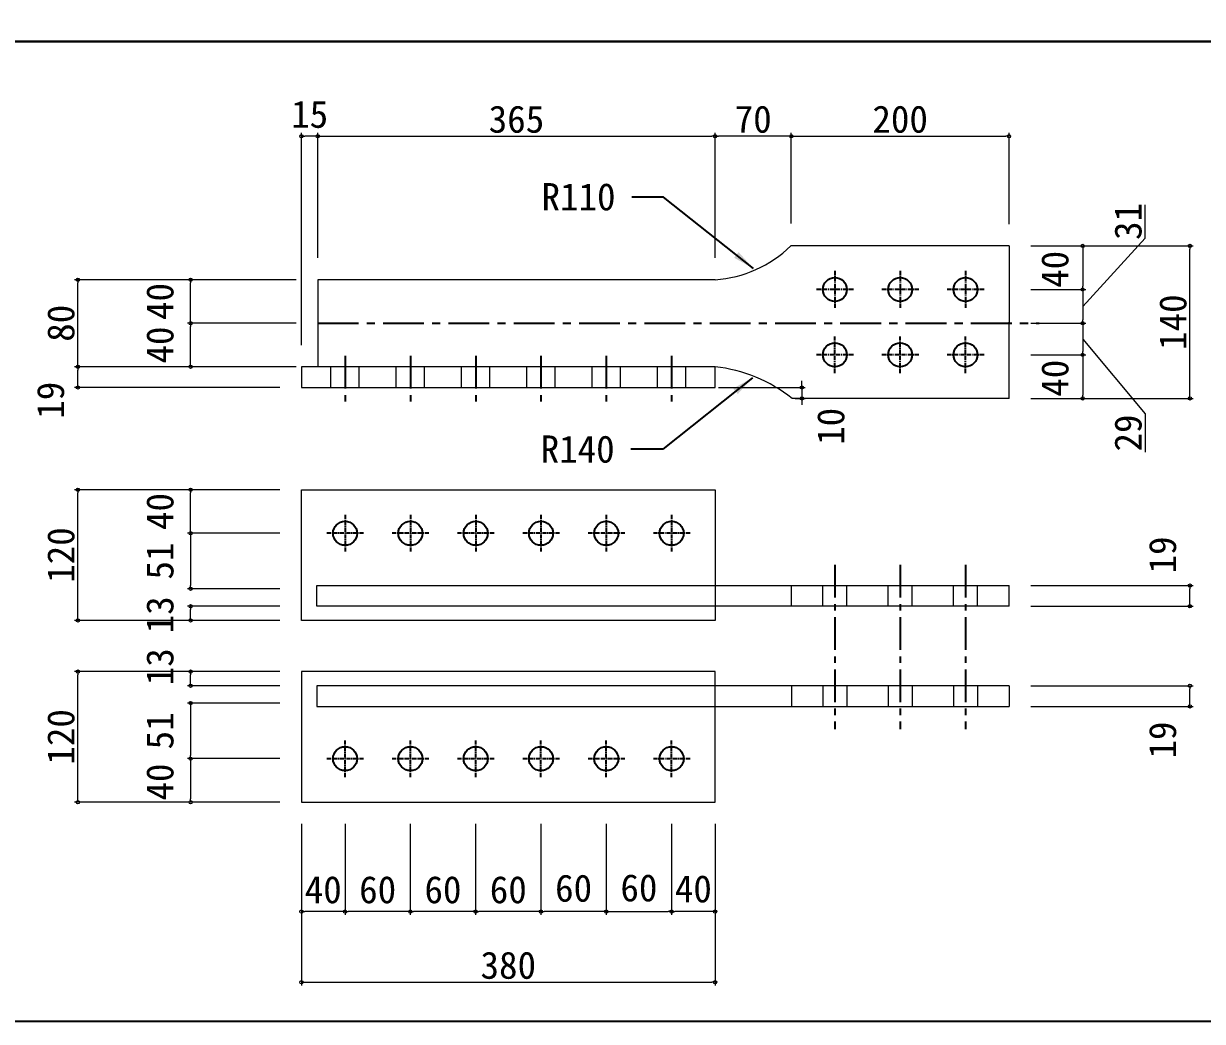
# Model space of a CAD drawing. Header units: millimetres. Extents: x 1734744 to 1747403, y -162396 to -155330.
# Drawn here: x 1743493 to 1744576, y -157691 to -156774 of the extents above; entities that cross this region are included whole.
import ezdxf

# ---------------------------------------------------------------- set-up
doc = ezdxf.new("R2010")
doc.units = ezdxf.units.MM
doc.header["$LTSCALE"] = 3
doc.linetypes.add('CENTER', pattern=[2, 1.25, -0.25, 0.25, -0.25])
doc.layers.get('DEFPOINTS').update_dxf_attribs({"color": 250})
doc.layers.add('01', color=7, linetype='Continuous')
doc.styles.get("Standard").update_dxf_attribs({"font": ''})
doc.styles.get('Standard').set_extended_font_data('MS Gothic')
doc.dimstyles.new('コピー ～ 一般寸法-小さめ', dxfattribs={"dimtxt": 25, "dimasz": 3, "dimexe": 3, "dimexo": 3, "dimgap": 3, "dimtad": 1, "dimtxsty": 'Standard', "dimblk": 'ORIGIN', "dimcen": 0, "dimclrd": 256, "dimclre": 256, "dimclrt": 256, "dimadec": 0, "dimazin": 0, "dimtfac": 1, "dimtmove": 1, "dimatfit": 2, "dimfxl": 0, "dimtolj": 2, "dimlwd": 5, "dimlwe": 5, "dimarcsym": 0})
doc.dimstyles.new('コピー(2) - Standard', dxfattribs={"dimtxt": 25, "dimasz": 20, "dimexe": 0.18, "dimexo": 0.0625, "dimgap": 15, "dimtad": 1, "dimdec": 0, "dimzin": 0, "dimdsep": 46, "dimtxsty": 'Standard', "dimblk": 'DOTSMALL', "dimcen": 0.09, "dimadec": 0, "dimazin": 0, "dimtfac": 1, "dimtdec": 0, "dimtofl": 0, "dimtmove": 0, "dimatfit": 3, "dimfxl": 0, "dimtolj": 1, "dimtzin": 0, "dimarcsym": 0})
doc.dimstyles.new('一般寸法-小さめ', dxfattribs={"dimtxt": 25, "dimasz": 3, "dimexe": 3, "dimexo": 3, "dimgap": 3, "dimtad": 1, "dimtxsty": 'Standard', "dimblk": 'ORIGIN', "dimcen": 0, "dimclrd": 256, "dimclre": 256, "dimclrt": 256, "dimadec": 0, "dimazin": 0, "dimtfac": 1, "dimtmove": 2, "dimatfit": 2, "dimfxl": 0, "dimtolj": 2, "dimlwd": 5, "dimlwe": 5, "dimarcsym": 0})

# ---------------------------------------------------------------- blocks, each defined once
blk = doc.blocks.new('_Origin')
at = {"color": 0, "linetype": 'ByBlock', "lineweight": -2}
blk.add_line((0, 0), (-1, 0), dxfattribs=at)
blk.add_circle((0, 0), 0.5, dxfattribs=at)
blk = doc.blocks.new('*D7981')
at = {"layer": '01', "lineweight": 5}
for p, q in [((1743728, -157202.5), (1743539.6, -157202.5)), ((1743542.6, -157319.5), (1743542.6, -157205.5)), ((1743728, -157322.5), (1743539.6, -157322.5))]:
    blk.add_line(p, q, dxfattribs=at)
at = {"layer": 'DEFPOINTS', "color": 0}
for p in [(1743542.6, -157202.5), (1743748, -157202.5), (1743748, -157322.5)]:
    blk.add_point(p, dxfattribs=at)
at = {"layer": '01', "lineweight": 5, "xscale": 3, "yscale": 3, "zscale": 3}
for p, rotation in [((1743542.6, -157202.5), 90), ((1743542.6, -157322.5), 270)]:
    blk.add_blockref('_Origin', p, dxfattribs=dict(at, rotation=rotation))
at = {"layer": '01', "insert": (1743527.1, -157262.5), "char_height": 25, "attachment_point": 5, "rotation": 90}
blk.add_mtext('\\A2;120', dxfattribs=at)
blk = doc.blocks.new('*D7798')
at = {"layer": '01', "lineweight": 5}
for p, q in [((1744418, -157382.5), (1744567.2, -157382.5)), ((1744564.2, -157398.5), (1744564.2, -157385.5)), ((1744418, -157401.5), (1744567.2, -157401.5))]:
    blk.add_line(p, q, dxfattribs=at)
at = {"layer": 'DEFPOINTS', "color": 0}
for p in [(1744398, -157382.5), (1744564.2, -157382.5), (1744398, -157401.5)]:
    blk.add_point(p, dxfattribs=at)
at = {"layer": '01', "lineweight": 5, "xscale": 3, "yscale": 3, "zscale": 3}
for p, rotation in [((1744564.2, -157382.5), 90), ((1744564.2, -157401.5), 270)]:
    blk.add_blockref('_Origin', p, dxfattribs=dict(at, rotation=rotation))
at = {"layer": '01', "insert": (1744539.2, -157432.4), "char_height": 25, "attachment_point": 5, "rotation": 90}
blk.add_mtext('\\A2;19', dxfattribs=at)
blk = doc.blocks.new('*D7982')
at = {"layer": '01', "lineweight": 5}
for p, q in [((1744418, -157290.5), (1744567.2, -157290.5)), ((1744564.2, -157306.5), (1744564.2, -157293.5)), ((1744418, -157309.5), (1744567.2, -157309.5))]:
    blk.add_line(p, q, dxfattribs=at)
at = {"layer": 'DEFPOINTS', "color": 0}
for p in [(1744398, -157290.5), (1744564.2, -157290.5), (1744398, -157309.5)]:
    blk.add_point(p, dxfattribs=at)
at = {"layer": '01', "lineweight": 5, "xscale": 3, "yscale": 3, "zscale": 3}
for p, rotation in [((1744564.2, -157290.5), 90), ((1744564.2, -157309.5), 270)]:
    blk.add_blockref('_Origin', p, dxfattribs=dict(at, rotation=rotation))
at = {"layer": '01', "insert": (1744539.2, -157262.4), "char_height": 25, "attachment_point": 5, "rotation": 90}
blk.add_mtext('\\A2;19', dxfattribs=at)
blk = doc.blocks.new('*D7799')
at = {"layer": '01', "lineweight": 5}
for p, q in [((1744418, -156978.6), (1744567.2, -156978.6)), ((1744564.2, -157115.6), (1744564.2, -156981.6)), ((1744418, -157118.6), (1744567.2, -157118.6))]:
    blk.add_line(p, q, dxfattribs=at)
at = {"layer": 'DEFPOINTS', "color": 0}
for p in [(1744398, -156978.6), (1744564.2, -156978.6), (1744398, -157118.6)]:
    blk.add_point(p, dxfattribs=at)
at = {"layer": '01', "lineweight": 5, "xscale": 3, "yscale": 3, "zscale": 3}
for p, rotation in [((1744564.2, -156978.6), 90), ((1744564.2, -157118.6), 270)]:
    blk.add_blockref('_Origin', p, dxfattribs=dict(at, rotation=rotation))
at = {"layer": '01', "insert": (1744548.7, -157048.6), "char_height": 25, "attachment_point": 5, "rotation": 90}
blk.add_mtext('\\A2;140', dxfattribs=at)
blk = doc.blocks.new('*D7800')
at = {"layer": '01', "lineweight": 5}
for p, q in [((1743728, -157202.5), (1743643.2, -157202.5)), ((1743646.2, -157239.5), (1743646.2, -157205.5)), ((1743728, -157242.5), (1743643.2, -157242.5))]:
    blk.add_line(p, q, dxfattribs=at)
at = {"layer": 'DEFPOINTS', "color": 0}
for p in [(1743646.2, -157202.5), (1743748, -157202.5), (1743748, -157242.5)]:
    blk.add_point(p, dxfattribs=at)
at = {"layer": '01', "lineweight": 5, "xscale": 3, "yscale": 3, "zscale": 3}
for p, rotation in [((1743646.2, -157202.5), 90), ((1743646.2, -157242.5), 270)]:
    blk.add_blockref('_Origin', p, dxfattribs=dict(at, rotation=rotation))
at = {"layer": '01', "insert": (1743618.1, -157222.5), "char_height": 25, "attachment_point": 5, "rotation": 90}
blk.add_mtext('\\A2;40', dxfattribs=at)
blk = doc.blocks.new('*D7801')
at = {"layer": '01', "lineweight": 5}
for p, q in [((1743728, -157309.5), (1743643.2, -157309.5)), ((1743646.2, -157319.5), (1743646.2, -157312.5)), ((1743728, -157322.5), (1743643.2, -157322.5))]:
    blk.add_line(p, q, dxfattribs=at)
at = {"layer": 'DEFPOINTS', "color": 0}
for p in [(1743646.2, -157309.5), (1743748, -157309.5), (1743748, -157322.5)]:
    blk.add_point(p, dxfattribs=at)
at = {"layer": '01', "lineweight": 5, "xscale": 3, "yscale": 3, "zscale": 3}
for p, rotation in [((1743646.2, -157309.5), 90), ((1743646.2, -157322.5), 270)]:
    blk.add_blockref('_Origin', p, dxfattribs=dict(at, rotation=rotation))
at = {"layer": '01', "insert": (1743618.1, -157317.4), "char_height": 25, "attachment_point": 5, "rotation": 90}
blk.add_mtext('\\A2;13', dxfattribs=at)
blk = doc.blocks.new('*D7983')
at = {"layer": '01', "lineweight": 5}
for p, q in [((1743748, -157069.6), (1743748, -156874.8)), ((1743760, -156877.8), (1743751, -156877.8)), ((1743763, -156989.6), (1743763, -156874.8))]:
    blk.add_line(p, q, dxfattribs=at)
at = {"layer": 'DEFPOINTS', "color": 0}
for p in [(1743748, -156877.8), (1743763, -157009.6), (1743748, -157089.6)]:
    blk.add_point(p, dxfattribs=at)
at = {"layer": '01', "lineweight": 5, "xscale": 3, "yscale": 3, "zscale": 3, "rotation": 180}
blk.add_blockref('_Origin', (1743748, -156877.8), dxfattribs=at)
at = {"layer": '01', "lineweight": 5, "xscale": 3, "yscale": 3, "zscale": 3}
blk.add_blockref('_Origin', (1743763, -156877.8), dxfattribs=at)
at = {"layer": '01', "insert": (1743755.5, -156857.8), "char_height": 25, "attachment_point": 5}
blk.add_mtext('\\A2;15', dxfattribs=at)
blk = doc.blocks.new('*D7984')
at = {"layer": '01', "lineweight": 5}
for p, q in [((1743743, -157009.6), (1743539.6, -157009.6)), ((1743542.6, -157086.6), (1743542.6, -157012.6)), ((1743743, -157089.6), (1743539.6, -157089.6))]:
    blk.add_line(p, q, dxfattribs=at)
at = {"layer": 'DEFPOINTS', "color": 0}
for p in [(1743542.6, -157009.6), (1743763, -157009.6), (1743763, -157089.6)]:
    blk.add_point(p, dxfattribs=at)
at = {"layer": '01', "lineweight": 5, "xscale": 3, "yscale": 3, "zscale": 3}
for p, rotation in [((1743542.6, -157009.6), 90), ((1743542.6, -157089.6), 270)]:
    blk.add_blockref('_Origin', p, dxfattribs=dict(at, rotation=rotation))
at = {"layer": '01', "insert": (1743527.1, -157049.6), "char_height": 25, "attachment_point": 5, "rotation": 90}
blk.add_mtext('\\A2;80', dxfattribs=at)
blk = doc.blocks.new('*D7985')
at = {"layer": '01', "lineweight": 5}
for p, q in [((1743728, -157089.6), (1743539.6, -157089.6)), ((1743542.6, -157105.6), (1743542.6, -157092.6)), ((1743728, -157108.6), (1743539.6, -157108.6))]:
    blk.add_line(p, q, dxfattribs=at)
at = {"layer": 'DEFPOINTS', "color": 0}
for p in [(1743542.6, -157089.6), (1743748, -157089.6), (1743748, -157108.6)]:
    blk.add_point(p, dxfattribs=at)
at = {"layer": '01', "lineweight": 5, "xscale": 3, "yscale": 3, "zscale": 3}
for p, rotation in [((1743542.6, -157089.6), 90), ((1743542.6, -157108.6), 270)]:
    blk.add_blockref('_Origin', p, dxfattribs=dict(at, rotation=rotation))
at = {"layer": '01', "insert": (1743517.6, -157120.3), "char_height": 25, "attachment_point": 5, "rotation": 90}
blk.add_mtext('\\A2;19', dxfattribs=at)
blk = doc.blocks.new('*D7802')
at = {"layer": '01', "lineweight": 5}
for p, q in [((1743763, -156989.6), (1743763, -156874.8)), ((1743766, -156877.8), (1744125, -156877.8)), ((1744128, -156989.6), (1744128, -156874.8))]:
    blk.add_line(p, q, dxfattribs=at)
at = {"layer": 'DEFPOINTS', "color": 0}
for p in [(1744128, -156877.8), (1743763, -157009.6), (1744128, -157009.6)]:
    blk.add_point(p, dxfattribs=at)
at = {"layer": '01', "lineweight": 5, "xscale": 3, "yscale": 3, "zscale": 3, "rotation": 180}
blk.add_blockref('_Origin', (1743763, -156877.8), dxfattribs=at)
at = {"layer": '01', "lineweight": 5, "xscale": 3, "yscale": 3, "zscale": 3}
blk.add_blockref('_Origin', (1744128, -156877.8), dxfattribs=at)
at = {"layer": '01', "insert": (1743945.5, -156862.3), "char_height": 25, "attachment_point": 5}
blk.add_mtext('\\A2;365', dxfattribs=at)
blk = doc.blocks.new('*D7803')
at = {"layer": '01', "lineweight": 5}
for p, q in [((1744128, -156989.6), (1744128, -156874.8)), ((1744195, -156877.8), (1744131, -156877.8)), ((1744198, -156958.1), (1744198, -156874.8))]:
    blk.add_line(p, q, dxfattribs=at)
at = {"layer": 'DEFPOINTS', "color": 0}
for p in [(1744128, -156877.8), (1744198, -156978.1), (1744128, -157009.6)]:
    blk.add_point(p, dxfattribs=at)
at = {"layer": '01', "lineweight": 5, "xscale": 3, "yscale": 3, "zscale": 3, "rotation": 180}
blk.add_blockref('_Origin', (1744128, -156877.8), dxfattribs=at)
at = {"layer": '01', "lineweight": 5, "xscale": 3, "yscale": 3, "zscale": 3}
blk.add_blockref('_Origin', (1744198, -156877.8), dxfattribs=at)
at = {"layer": '01', "insert": (1744163, -156862.3), "char_height": 25, "attachment_point": 5}
blk.add_mtext('\\A2;70', dxfattribs=at)
blk = doc.blocks.new('*D7986')
at = {"layer": '01', "lineweight": 5}
for p, q in [((1744198, -156958.1), (1744198, -156874.8)), ((1744201, -156877.8), (1744395, -156877.8)), ((1744398, -156958.6), (1744398, -156874.8))]:
    blk.add_line(p, q, dxfattribs=at)
at = {"layer": 'DEFPOINTS', "color": 0}
for p in [(1744398, -156877.8), (1744198, -156978.1), (1744398, -156978.6)]:
    blk.add_point(p, dxfattribs=at)
at = {"layer": '01', "lineweight": 5, "xscale": 3, "yscale": 3, "zscale": 3, "rotation": 180}
blk.add_blockref('_Origin', (1744198, -156877.8), dxfattribs=at)
at = {"layer": '01', "lineweight": 5, "xscale": 3, "yscale": 3, "zscale": 3}
blk.add_blockref('_Origin', (1744398, -156877.8), dxfattribs=at)
at = {"layer": '01', "insert": (1744298, -156862.3), "char_height": 25, "attachment_point": 5}
blk.add_mtext('\\A2;200', dxfattribs=at)
blk = doc.blocks.new('*D7804')
at = {"layer": '01', "lineweight": 5}
for p, q in [((1744418, -156978.6), (1744468.7, -156978.6)), ((1744465.7, -156981.6), (1744465.7, -157015.6)), ((1744418, -157018.6), (1744468.7, -157018.6))]:
    blk.add_line(p, q, dxfattribs=at)
at = {"layer": 'DEFPOINTS', "color": 0}
for p in [(1744398, -156978.6), (1744398, -157018.6), (1744465.7, -157018.6)]:
    blk.add_point(p, dxfattribs=at)
at = {"layer": '01', "lineweight": 5, "xscale": 3, "yscale": 3, "zscale": 3}
for p, rotation in [((1744465.7, -156978.6), 90), ((1744465.7, -157018.6), 270)]:
    blk.add_blockref('_Origin', p, dxfattribs=dict(at, rotation=rotation))
at = {"layer": '01', "insert": (1744440.3, -157000.1), "char_height": 25, "attachment_point": 5, "rotation": 90}
blk.add_mtext('\\A2;40', dxfattribs=at)
blk = doc.blocks.new('*D7805')
at = {"layer": '01', "lineweight": 5}
for p, q in [((1744523, -156971.5), (1744523, -156940.7)), ((1744465.7, -157034.1), (1744523, -156971.5)), ((1744418, -157018.6), (1744468.7, -157018.6)), ((1744465.7, -157021.6), (1744465.7, -157046.6)), ((1744418, -157049.6), (1744468.7, -157049.6))]:
    blk.add_line(p, q, dxfattribs=at)
at = {"layer": 'DEFPOINTS', "color": 0}
for p in [(1744398, -157018.6), (1744398, -157049.6), (1744465.7, -157049.6)]:
    blk.add_point(p, dxfattribs=at)
at = {"layer": '01', "lineweight": 5, "xscale": 3, "yscale": 3, "zscale": 3}
for p, rotation in [((1744465.7, -157018.6), 90), ((1744465.7, -157049.6), 270)]:
    blk.add_blockref('_Origin', p, dxfattribs=dict(at, rotation=rotation))
at = {"layer": '01', "insert": (1744507.5, -156956.1), "char_height": 25, "attachment_point": 5, "rotation": 90}
blk.add_mtext('\\A2;31', dxfattribs=at)
blk = doc.blocks.new('*D7806')
at = {"layer": '01', "lineweight": 5}
for p, q in [((1744418, -157049.6), (1744468.7, -157049.6)), ((1744465.7, -157052.6), (1744465.7, -157075.6)), ((1744465.7, -157064.1), (1744523, -157132.9)), ((1744418, -157078.6), (1744468.7, -157078.6)), ((1744523, -157132.9), (1744523, -157167.9))]:
    blk.add_line(p, q, dxfattribs=at)
at = {"layer": 'DEFPOINTS', "color": 0}
for p in [(1744398, -157049.6), (1744398, -157078.6), (1744465.7, -157078.6)]:
    blk.add_point(p, dxfattribs=at)
at = {"layer": '01', "lineweight": 5, "xscale": 3, "yscale": 3, "zscale": 3}
for p, rotation in [((1744465.7, -157049.6), 90), ((1744465.7, -157078.6), 270)]:
    blk.add_blockref('_Origin', p, dxfattribs=dict(at, rotation=rotation))
at = {"layer": '01', "insert": (1744507.5, -157150.4), "char_height": 25, "attachment_point": 5, "rotation": 90}
blk.add_mtext('\\A2;29', dxfattribs=at)
blk = doc.blocks.new('*D7807')
at = {"layer": '01', "lineweight": 5}
for p, q in [((1744418, -157078.6), (1744468.7, -157078.6)), ((1744465.7, -157081.6), (1744465.7, -157115.6)), ((1744418, -157118.6), (1744468.7, -157118.6))]:
    blk.add_line(p, q, dxfattribs=at)
at = {"layer": 'DEFPOINTS', "color": 0}
for p in [(1744398, -157078.6), (1744398, -157118.6), (1744465.7, -157118.6)]:
    blk.add_point(p, dxfattribs=at)
at = {"layer": '01', "lineweight": 5, "xscale": 3, "yscale": 3, "zscale": 3}
for p, rotation in [((1744465.7, -157078.6), 90), ((1744465.7, -157118.6), 270)]:
    blk.add_blockref('_Origin', p, dxfattribs=dict(at, rotation=rotation))
at = {"layer": '01', "insert": (1744440.3, -157100.1), "char_height": 25, "attachment_point": 5, "rotation": 90}
blk.add_mtext('\\A2;40', dxfattribs=at)
blk = doc.blocks.new('*D7987')
at = {"layer": '01', "lineweight": 5}
for p, q in [((1743728, -157369.5), (1743539.6, -157369.5)), ((1743542.6, -157486.5), (1743542.6, -157372.5)), ((1743728, -157489.5), (1743539.6, -157489.5))]:
    blk.add_line(p, q, dxfattribs=at)
at = {"layer": 'DEFPOINTS', "color": 0}
for p in [(1743542.6, -157369.5), (1743748, -157369.5), (1743748, -157489.5)]:
    blk.add_point(p, dxfattribs=at)
at = {"layer": '01', "lineweight": 5, "xscale": 3, "yscale": 3, "zscale": 3}
for p, rotation in [((1743542.6, -157369.5), 90), ((1743542.6, -157489.5), 270)]:
    blk.add_blockref('_Origin', p, dxfattribs=dict(at, rotation=rotation))
at = {"layer": '01', "insert": (1743527.1, -157429.5), "char_height": 25, "attachment_point": 5, "rotation": 90}
blk.add_mtext('\\A2;120', dxfattribs=at)
blk = doc.blocks.new('*D7808')
at = {"layer": '01', "lineweight": 5}
for p, q in [((1743728, -157369.5), (1743643.2, -157369.5)), ((1743646.2, -157379.5), (1743646.2, -157372.5)), ((1743728, -157382.5), (1743643.2, -157382.5))]:
    blk.add_line(p, q, dxfattribs=at)
at = {"layer": 'DEFPOINTS', "color": 0}
for p in [(1743646.2, -157369.5), (1743748, -157369.5), (1743748, -157382.5)]:
    blk.add_point(p, dxfattribs=at)
at = {"layer": '01', "lineweight": 5, "xscale": 3, "yscale": 3, "zscale": 3}
for p, rotation in [((1743646.2, -157369.5), 90), ((1743646.2, -157382.5), 270)]:
    blk.add_blockref('_Origin', p, dxfattribs=dict(at, rotation=rotation))
at = {"layer": '01', "insert": (1743618.1, -157365.1), "char_height": 25, "attachment_point": 5, "rotation": 90}
blk.add_mtext('\\A2;13', dxfattribs=at)
blk = doc.blocks.new('*D7809')
at = {"layer": '01', "lineweight": 5}
for p, q in [((1743728, -157449.5), (1743643.2, -157449.5)), ((1743646.2, -157452.5), (1743646.2, -157486.5)), ((1743728, -157489.5), (1743643.2, -157489.5))]:
    blk.add_line(p, q, dxfattribs=at)
at = {"layer": 'DEFPOINTS', "color": 0}
for p in [(1743748, -157449.5), (1743646.2, -157489.5), (1743748, -157489.5)]:
    blk.add_point(p, dxfattribs=at)
at = {"layer": '01', "lineweight": 5, "xscale": 3, "yscale": 3, "zscale": 3}
for p, rotation in [((1743646.2, -157449.5), 90), ((1743646.2, -157489.5), 270)]:
    blk.add_blockref('_Origin', p, dxfattribs=dict(at, rotation=rotation))
at = {"layer": '01', "insert": (1743618.1, -157471), "char_height": 25, "attachment_point": 5, "rotation": 90}
blk.add_mtext('\\A2;40', dxfattribs=at)
blk = doc.blocks.new('*D7988')
at = {"layer": '01', "lineweight": 5}
for p, q in [((1743748, -157509.5), (1743748, -157657.9)), ((1744128, -157509.5), (1744128, -157657.9)), ((1743751, -157654.9), (1744125, -157654.9))]:
    blk.add_line(p, q, dxfattribs=at)
at = {"layer": 'DEFPOINTS', "color": 0}
for p in [(1743748, -157489.5), (1744128, -157489.5), (1744128, -157654.9)]:
    blk.add_point(p, dxfattribs=at)
at = {"layer": '01', "lineweight": 5, "xscale": 3, "yscale": 3, "zscale": 3, "rotation": 180}
blk.add_blockref('_Origin', (1743748, -157654.9), dxfattribs=at)
at = {"layer": '01', "lineweight": 5, "xscale": 3, "yscale": 3, "zscale": 3}
blk.add_blockref('_Origin', (1744128, -157654.9), dxfattribs=at)
at = {"layer": '01', "insert": (1743938, -157639.4), "char_height": 25, "attachment_point": 5}
blk.add_mtext('\\A2;380', dxfattribs=at)
blk = doc.blocks.new('*D7810')
at = {"layer": '01', "lineweight": 5}
for p, q in [((1743848, -157509.5), (1743848, -157593)), ((1743908, -157509.5), (1743908, -157593)), ((1743905, -157590), (1743851, -157590))]:
    blk.add_line(p, q, dxfattribs=at)
at = {"layer": 'DEFPOINTS', "color": 0}
for p in [(1743848, -157489.5), (1743908, -157489.5), (1743848, -157590)]:
    blk.add_point(p, dxfattribs=at)
at = {"layer": '01', "lineweight": 5, "xscale": 3, "yscale": 3, "zscale": 3, "rotation": 180}
blk.add_blockref('_Origin', (1743848, -157590), dxfattribs=at)
at = {"layer": '01', "lineweight": 5, "xscale": 3, "yscale": 3, "zscale": 3}
blk.add_blockref('_Origin', (1743908, -157590), dxfattribs=at)
at = {"layer": '01', "insert": (1743878, -157570), "char_height": 25, "attachment_point": 5}
blk.add_mtext('\\A2;60', dxfattribs=at)
blk = doc.blocks.new('*D7811')
at = {"layer": '01', "lineweight": 5}
for p, q in [((1743748, -157509.5), (1743748, -157593)), ((1743788, -157509.5), (1743788, -157593)), ((1743785, -157590), (1743751, -157590))]:
    blk.add_line(p, q, dxfattribs=at)
at = {"layer": 'DEFPOINTS', "color": 0}
for p in [(1743748, -157489.5), (1743788, -157489.5), (1743748, -157590)]:
    blk.add_point(p, dxfattribs=at)
at = {"layer": '01', "lineweight": 5, "xscale": 3, "yscale": 3, "zscale": 3, "rotation": 180}
blk.add_blockref('_Origin', (1743748, -157590), dxfattribs=at)
at = {"layer": '01', "lineweight": 5, "xscale": 3, "yscale": 3, "zscale": 3}
blk.add_blockref('_Origin', (1743788, -157590), dxfattribs=at)
at = {"layer": '01', "insert": (1743768, -157570), "char_height": 25, "attachment_point": 5}
blk.add_mtext('\\A2;40', dxfattribs=at)
blk = doc.blocks.new('*D7812')
at = {"layer": '01', "lineweight": 5}
for p, q in [((1743968, -157509.5), (1743968, -157593)), ((1744028, -157509.5), (1744028, -157593)), ((1744025, -157590), (1743971, -157590))]:
    blk.add_line(p, q, dxfattribs=at)
at = {"layer": 'DEFPOINTS', "color": 0}
for p in [(1743968, -157489.5), (1744028, -157489.5), (1743968, -157590)]:
    blk.add_point(p, dxfattribs=at)
at = {"layer": '01', "lineweight": 5, "xscale": 3, "yscale": 3, "zscale": 3, "rotation": 180}
blk.add_blockref('_Origin', (1743968, -157590), dxfattribs=at)
at = {"layer": '01', "lineweight": 5, "xscale": 3, "yscale": 3, "zscale": 3}
blk.add_blockref('_Origin', (1744028, -157590), dxfattribs=at)
at = {"layer": '01', "insert": (1743998, -157568.6), "char_height": 25, "attachment_point": 5}
blk.add_mtext('\\A2;60', dxfattribs=at)
blk = doc.blocks.new('*D7813')
at = {"layer": '01', "lineweight": 5}
for p, q in [((1744028, -157509.5), (1744028, -157593)), ((1744088, -157509.5), (1744088, -157593)), ((1744031, -157590), (1744085, -157590))]:
    blk.add_line(p, q, dxfattribs=at)
at = {"layer": 'DEFPOINTS', "color": 0}
for p in [(1744028, -157489.5), (1744088, -157489.5), (1744088, -157590)]:
    blk.add_point(p, dxfattribs=at)
at = {"layer": '01', "lineweight": 5, "xscale": 3, "yscale": 3, "zscale": 3, "rotation": 180}
blk.add_blockref('_Origin', (1744028, -157590), dxfattribs=at)
at = {"layer": '01', "lineweight": 5, "xscale": 3, "yscale": 3, "zscale": 3}
blk.add_blockref('_Origin', (1744088, -157590), dxfattribs=at)
at = {"layer": '01', "insert": (1744058, -157568.3), "char_height": 25, "attachment_point": 5}
blk.add_mtext('\\A2;60', dxfattribs=at)
blk = doc.blocks.new('*D7814')
at = {"layer": '01', "lineweight": 5}
for p, q in [((1744088, -157509.5), (1744088, -157593)), ((1744128, -157509.5), (1744128, -157593)), ((1744125, -157590), (1744091, -157590))]:
    blk.add_line(p, q, dxfattribs=at)
at = {"layer": 'DEFPOINTS', "color": 0}
for p in [(1744088, -157489.5), (1744128, -157489.5), (1744088, -157590)]:
    blk.add_point(p, dxfattribs=at)
at = {"layer": '01', "lineweight": 5, "xscale": 3, "yscale": 3, "zscale": 3, "rotation": 180}
blk.add_blockref('_Origin', (1744088, -157590), dxfattribs=at)
at = {"layer": '01', "lineweight": 5, "xscale": 3, "yscale": 3, "zscale": 3}
blk.add_blockref('_Origin', (1744128, -157590), dxfattribs=at)
at = {"layer": '01', "insert": (1744108, -157569.2), "char_height": 25, "attachment_point": 5}
blk.add_mtext('\\A2;40', dxfattribs=at)
blk = doc.blocks.new('*D7815')
at = {"layer": '01', "lineweight": 5}
for p, q in [((1743743, -157049.6), (1743643.2, -157049.6)), ((1743646.2, -157086.6), (1743646.2, -157052.6)), ((1743728, -157089.6), (1743643.2, -157089.6))]:
    blk.add_line(p, q, dxfattribs=at)
at = {"layer": 'DEFPOINTS', "color": 0}
for p in [(1743646.2, -157049.6), (1743763, -157049.6), (1743748, -157089.6)]:
    blk.add_point(p, dxfattribs=at)
at = {"layer": '01', "lineweight": 5, "xscale": 3, "yscale": 3, "zscale": 3}
for p, rotation in [((1743646.2, -157049.6), 90), ((1743646.2, -157089.6), 270)]:
    blk.add_blockref('_Origin', p, dxfattribs=dict(at, rotation=rotation))
at = {"layer": '01', "insert": (1743618.1, -157069.6), "char_height": 25, "attachment_point": 5, "rotation": 90}
blk.add_mtext('\\A2;40', dxfattribs=at)
blk = doc.blocks.new('*D7816')
at = {"layer": '01', "lineweight": 5}
for p, q in [((1743743, -157009.6), (1743643.2, -157009.6)), ((1743646.2, -157046.6), (1743646.2, -157012.6)), ((1743743, -157049.6), (1743643.2, -157049.6))]:
    blk.add_line(p, q, dxfattribs=at)
at = {"layer": 'DEFPOINTS', "color": 0}
for p in [(1743646.2, -157009.6), (1743763, -157009.6), (1743763, -157049.6)]:
    blk.add_point(p, dxfattribs=at)
at = {"layer": '01', "lineweight": 5, "xscale": 3, "yscale": 3, "zscale": 3}
for p, rotation in [((1743646.2, -157009.6), 90), ((1743646.2, -157049.6), 270)]:
    blk.add_blockref('_Origin', p, dxfattribs=dict(at, rotation=rotation))
at = {"layer": '01', "insert": (1743618.1, -157029.6), "char_height": 25, "attachment_point": 5, "rotation": 90}
blk.add_mtext('\\A2;40', dxfattribs=at)
blk = doc.blocks.new('_DotSmall')
at = {"color": 0, "linetype": 'ByBlock', "const_width": 0.5}
blk.add_lwpolyline([(-0.0625, 0, 1), (0.0625, 0, 1)], format="xyb", close=True, dxfattribs=at)
blk = doc.blocks.new('*D7989')
at = {"layer": '01', "lineweight": 5}
for p, q in [((1744207.7, -157105.6), (1744207.7, -157102.6)), ((1744131, -157108.6), (1744210.7, -157108.6)), ((1744207.7, -157108.6), (1744207.7, -157118.6)), ((1744201.7, -157118.6), (1744210.7, -157118.6)), ((1744207.7, -157121.6), (1744207.7, -157124.6))]:
    blk.add_line(p, q, dxfattribs=at)
at = {"layer": 'DEFPOINTS', "color": 0}
for p in [(1744128, -157108.6), (1744198.7, -157118.6), (1744207.7, -157118.6)]:
    blk.add_point(p, dxfattribs=at)
at = {"layer": '01', "lineweight": 5, "xscale": 3, "yscale": 3, "zscale": 3}
for p, rotation in [((1744207.7, -157108.6), 270), ((1744207.7, -157118.6), 90)]:
    blk.add_blockref('_Origin', p, dxfattribs=dict(at, rotation=rotation))
at = {"layer": '01', "insert": (1744234.4, -157144.3), "char_height": 25, "attachment_point": 5, "rotation": 90}
blk.add_mtext('\\A2;10', dxfattribs=at)
blk = doc.blocks.new('*D7817')
at = {"layer": '01', "lineweight": 5}
for p, q in [((1743728, -157242.5), (1743643.2, -157242.5)), ((1743646.2, -157245.5), (1743646.2, -157290.5)), ((1743728, -157293.5), (1743643.2, -157293.5))]:
    blk.add_line(p, q, dxfattribs=at)
at = {"layer": 'DEFPOINTS', "color": 0}
for p in [(1743748, -157242.5), (1743646.2, -157293.5), (1743748, -157293.5)]:
    blk.add_point(p, dxfattribs=at)
at = {"layer": '01', "lineweight": 5, "xscale": 3, "yscale": 3, "zscale": 3}
for p, rotation in [((1743646.2, -157242.5), 90), ((1743646.2, -157293.5), 270)]:
    blk.add_blockref('_Origin', p, dxfattribs=dict(at, rotation=rotation))
at = {"layer": '01', "insert": (1743618.1, -157268), "char_height": 25, "attachment_point": 5, "rotation": 90}
blk.add_mtext('\\A2;51', dxfattribs=at)
blk = doc.blocks.new('*D7818')
at = {"layer": '01', "lineweight": 5}
for p, q in [((1743728, -157398.5), (1743643.2, -157398.5)), ((1743646.2, -157401.5), (1743646.2, -157446.5)), ((1743728, -157449.5), (1743643.2, -157449.5))]:
    blk.add_line(p, q, dxfattribs=at)
at = {"layer": 'DEFPOINTS', "color": 0}
for p in [(1743748, -157398.5), (1743646.2, -157449.5), (1743748, -157449.5)]:
    blk.add_point(p, dxfattribs=at)
at = {"layer": '01', "lineweight": 5, "xscale": 3, "yscale": 3, "zscale": 3}
for p, rotation in [((1743646.2, -157398.5), 90), ((1743646.2, -157449.5), 270)]:
    blk.add_blockref('_Origin', p, dxfattribs=dict(at, rotation=rotation))
at = {"layer": '01', "insert": (1743618.1, -157424), "char_height": 25, "attachment_point": 5, "rotation": 90}
blk.add_mtext('\\A2;51', dxfattribs=at)
blk = doc.blocks.new('*D7819')
at = {"layer": '01', "lineweight": 5}
for p, q in [((1743788, -157509.5), (1743788, -157593)), ((1743848, -157509.5), (1743848, -157593)), ((1743845, -157590), (1743791, -157590))]:
    blk.add_line(p, q, dxfattribs=at)
at = {"layer": 'DEFPOINTS', "color": 0}
for p in [(1743788, -157489.5), (1743848, -157489.5), (1743788, -157590)]:
    blk.add_point(p, dxfattribs=at)
at = {"layer": '01', "lineweight": 5, "xscale": 3, "yscale": 3, "zscale": 3, "rotation": 180}
blk.add_blockref('_Origin', (1743788, -157590), dxfattribs=at)
at = {"layer": '01', "lineweight": 5, "xscale": 3, "yscale": 3, "zscale": 3}
blk.add_blockref('_Origin', (1743848, -157590), dxfattribs=at)
at = {"layer": '01', "insert": (1743818, -157570), "char_height": 25, "attachment_point": 5}
blk.add_mtext('\\A2;60', dxfattribs=at)
blk = doc.blocks.new('*D7820')
at = {"layer": '01', "lineweight": 5}
for p, q in [((1743908, -157509.5), (1743908, -157593)), ((1743968, -157509.5), (1743968, -157593)), ((1743965, -157590), (1743911, -157590))]:
    blk.add_line(p, q, dxfattribs=at)
at = {"layer": 'DEFPOINTS', "color": 0}
for p in [(1743908, -157489.5), (1743968, -157489.5), (1743908, -157590)]:
    blk.add_point(p, dxfattribs=at)
at = {"layer": '01', "lineweight": 5, "xscale": 3, "yscale": 3, "zscale": 3, "rotation": 180}
blk.add_blockref('_Origin', (1743908, -157590), dxfattribs=at)
at = {"layer": '01', "lineweight": 5, "xscale": 3, "yscale": 3, "zscale": 3}
blk.add_blockref('_Origin', (1743968, -157590), dxfattribs=at)
at = {"layer": '01', "insert": (1743938, -157570), "char_height": 25, "attachment_point": 5}
blk.add_mtext('\\A2;60', dxfattribs=at)

msp = doc.modelspace()

# ---------------------------------------------------------------- linework, layer by layer
at = {"layer": '01', "color": 7, "lineweight": 18}
for p, q in [((1744398.042, -156978.568), (1744197.532, -156978.568)), ((1744398.042, -156978.568), (1744398.042, -157048.568)), ((1744128.042, -157009.568), (1743763.042, -157009.568)), ((1743763.042, -157009.568), (1743763.042, -157089.568)), ((1744398.042, -157118.568), (1744398.042, -157048.568)), ((1743748.042, -157089.568), (1743748.042, -157108.568)), ((1744128.042, -157089.568), (1743748.042, -157089.568)), ((1743775.042, -157108.568), (1743775.042, -157089.568)), ((1743801.042, -157108.568), (1743801.042, -157089.568)), ((1743835.042, -157108.568), (1743835.042, -157089.568)), ((1743861.042, -157108.568), (1743861.042, -157089.568)), ((1743895.042, -157108.568), (1743895.042, -157089.568)), ((1743921.042, -157108.568), (1743921.042, -157089.568)), ((1743955.042, -157108.568), (1743955.042, -157089.568)), ((1743981.042, -157108.568), (1743981.042, -157089.568)), ((1744015.042, -157108.568), (1744015.042, -157089.568)), ((1744041.042, -157108.568), (1744041.042, -157089.568)), ((1744075.042, -157108.568), (1744075.042, -157089.568)), ((1744101.042, -157108.568), (1744101.042, -157089.568)), ((1744128.042, -157108.568), (1744128.042, -157089.568)), ((1743748.042, -157108.568), (1744128.042, -157108.568)), ((1744398.042, -157118.568), (1744198.682, -157118.568)), ((1743748.042, -157322.525), (1743748.042, -157202.525)), ((1743748.042, -157202.525), (1744128.042, -157202.525)), ((1744128.042, -157202.525), (1744128.042, -157322.525)), ((1743762.042, -157309.525), (1743762.042, -157290.525)), ((1743762.042, -157290.525), (1744398.042, -157290.525)), ((1744198.042, -157309.525), (1744198.042, -157290.525)), ((1744227.042, -157309.525), (1744227.042, -157290.525)), ((1744249.042, -157309.525), (1744249.042, -157290.525)), ((1744287.042, -157309.525), (1744287.042, -157290.525)), ((1744309.042, -157309.525), (1744309.042, -157290.525)), ((1744347.042, -157309.525), (1744347.042, -157290.525)), ((1744369.042, -157309.525), (1744369.042, -157290.525)), ((1744398.042, -157309.525), (1744398.042, -157290.525)), ((1744398.042, -157309.525), (1743762.042, -157309.525)), ((1744128.042, -157322.525), (1743748.042, -157322.525)), ((1743748.042, -157369.525), (1743748.042, -157489.525)), ((1744128.042, -157369.525), (1743748.042, -157369.525)), ((1744128.042, -157489.525), (1744128.042, -157369.525)), ((1743762.042, -157382.525), (1743762.042, -157401.525)), ((1744398.042, -157382.525), (1743762.042, -157382.525)), ((1744198.042, -157382.525), (1744198.042, -157401.525)), ((1744227.042, -157382.525), (1744227.042, -157401.525)), ((1744249.042, -157382.525), (1744249.042, -157401.525)), ((1744287.042, -157382.525), (1744287.042, -157401.525)), ((1744309.042, -157382.525), (1744309.042, -157401.525)), ((1744347.042, -157382.525), (1744347.042, -157401.525)), ((1744369.042, -157382.525), (1744369.042, -157401.525)), ((1744398.042, -157382.525), (1744398.042, -157401.525)), ((1743762.042, -157401.525), (1744398.042, -157401.525)), ((1743748.042, -157489.525), (1744128.042, -157489.525))]:
    msp.add_line(p, q, dxfattribs=at)
at = {"layer": '01', "color": 7, "linetype": 'CENTER'}
for p, q in [((1744238.042, -157001.568), (1744238.042, -157035.568)), ((1744298.042, -157001.568), (1744298.042, -157035.568)), ((1744358.042, -157001.568), (1744358.042, -157035.568)), ((1744255.042, -157018.568), (1744221.042, -157018.568)), ((1744315.042, -157018.568), (1744281.042, -157018.568)), ((1744375.042, -157018.568), (1744341.042, -157018.568)), ((1744238.042, -157095.568), (1744238.042, -157061.568)), ((1744298.042, -157095.568), (1744298.042, -157061.568)), ((1744358.042, -157095.568), (1744358.042, -157061.568)), ((1744255.042, -157078.568), (1744221.042, -157078.568)), ((1744315.042, -157078.568), (1744281.042, -157078.568)), ((1744375.042, -157078.568), (1744341.042, -157078.568)), ((1743788.042, -157225.525), (1743788.042, -157259.525)), ((1743848.042, -157225.525), (1743848.042, -157259.525)), ((1743908.042, -157225.525), (1743908.042, -157259.525)), ((1743968.042, -157225.525), (1743968.042, -157259.525)), ((1744028.042, -157225.525), (1744028.042, -157259.525)), ((1744088.042, -157225.525), (1744088.042, -157259.525)), ((1743805.042, -157242.525), (1743771.042, -157242.525)), ((1743865.042, -157242.525), (1743831.042, -157242.525)), ((1743925.042, -157242.525), (1743891.042, -157242.525)), ((1743985.042, -157242.525), (1743951.042, -157242.525)), ((1744045.042, -157242.525), (1744011.042, -157242.525)), ((1744105.042, -157242.525), (1744071.042, -157242.525)), ((1743788.042, -157466.525), (1743788.042, -157432.525)), ((1743848.042, -157466.525), (1743848.042, -157432.525)), ((1743908.042, -157466.525), (1743908.042, -157432.525)), ((1743968.042, -157466.525), (1743968.042, -157432.525)), ((1744028.042, -157466.525), (1744028.042, -157432.525)), ((1744088.042, -157466.525), (1744088.042, -157432.525)), ((1743805.042, -157449.525), (1743771.042, -157449.525)), ((1743865.042, -157449.525), (1743831.042, -157449.525)), ((1743925.042, -157449.525), (1743891.042, -157449.525)), ((1743985.042, -157449.525), (1743951.042, -157449.525)), ((1744045.042, -157449.525), (1744011.042, -157449.525)), ((1744105.042, -157449.525), (1744071.042, -157449.525))]:
    msp.add_line(p, q, dxfattribs=at)
at = {"layer": '01', "color": 7, "linetype": 'CENTER', "ltscale": 10}
msp.add_line((1743763.042, -157049.568), (1744425.695, -157049.568), dxfattribs=at)
at = {"layer": '01', "color": 7, "linetype": 'CENTER', "ltscale": 8}
for p, q in [((1743788.042, -157079.568), (1743788.042, -157127.568)), ((1743848.042, -157079.568), (1743848.042, -157127.568)), ((1743908.042, -157079.568), (1743908.042, -157127.568)), ((1743968.042, -157079.568), (1743968.042, -157127.568)), ((1744028.042, -157079.568), (1744028.042, -157127.568)), ((1744088.042, -157079.568), (1744088.042, -157127.568)), ((1744238.042, -157271.525), (1744238.042, -157422.525)), ((1744298.042, -157271.525), (1744298.042, -157422.525)), ((1744358.042, -157271.525), (1744358.042, -157422.525))]:
    msp.add_line(p, q, dxfattribs=at)
at = {"layer": '01', "color": 7, "ltscale": 2}
for points in [[(1742834.215, -155890.837), (1744584.215, -155890.837), (1744584.215, -156790.837), (1742834.215, -156790.837)], [(1742834.215, -156790.837), (1744584.215, -156790.837), (1744584.215, -157690.838), (1742834.215, -157690.838)]]:
    msp.add_lwpolyline(points, close=True, dxfattribs=at)
at = {"layer": '01', "color": 7}
for centre in [(1744238.042, -157018.568), (1744298.042, -157018.568), (1744358.042, -157018.568), (1744238.042, -157078.568), (1744298.042, -157078.568), (1744358.042, -157078.568), (1743788.042, -157242.525), (1743848.042, -157242.525), (1743908.042, -157242.525), (1743968.042, -157242.525), (1744028.042, -157242.525), (1744088.042, -157242.525), (1743788.042, -157449.525), (1743848.042, -157449.525), (1743908.042, -157449.525), (1743968.042, -157449.525), (1744028.042, -157449.525), (1744088.042, -157449.525)]:
    msp.add_circle(centre, 11, dxfattribs=at)
at = {"layer": '01', "color": 7, "lineweight": 18}
for centre, radius, start, end in [((1744120.738, -156899.811), 110, 273.806865, 314.276811), ((1744112.209, -157228.67), 140, 51.854237, 83.50655)]:
    msp.add_arc(centre, radius, start, end, dxfattribs=at)

# ---------------------------------------------------------------- texts
at = {"layer": '01', "color": 7, "char_height": 25, "width": 98.97993}
for s, insert, attachment_point in [('\\A1;R110', (1744036.553, -156946.296), 9), ('R140', (1744035.73, -157152.641), 3)]:
    msp.add_mtext(s, dxfattribs=dict(at, insert=insert, attachment_point=attachment_point))

# ---------------------------------------------------------------- dimensions: what is measured, and where the dimension line sits
at = {"layer": '01', "color": 7}
for base, p1, p2, picture, middle in [((1743748.042, -156877.774), (1743763.042, -157009.568), (1743748.042, -157089.568), '*D7983', (1743755.542, -156857.774)), ((1744128.042, -156877.774), (1743763.042, -157009.568), (1744128.042, -157009.568), '*D7802', (1743945.542, -156862.274)), ((1744128.042, -156877.774), (1744198.042, -156978.068), (1744128.042, -157009.568), '*D7803', (1744163.042, -156862.274)), ((1744398.042, -156877.774), (1744198.042, -156978.068), (1744398.042, -156978.568), '*D7986', (1744298.042, -156862.274)), ((1744128.042, -157654.882), (1743748.042, -157489.525), (1744128.042, -157489.525), '*D7988', (1743938.042, -157639.382))]:
    dim = msp.add_linear_dim(base=base, p1=p1, p2=p2, dimstyle='一般寸法-小さめ', override={"dimexo": 20}, dxfattribs=at)
    dim.commit()
    dim.dimension.update_dxf_attribs({"geometry": picture, "text_midpoint": middle})
for base, p1, p2, angle, dimstyle, override, picture, middle in [((1744465.695, -157049.568), (1744398.042, -157018.568), (1744398.042, -157049.568), 90, 'コピー ～ 一般寸法-小さめ', {"dimexo": 20}, '*D7805', (1744523.004, -156968.457)), ((1744465.695, -157018.568), (1744398.042, -156978.568), (1744398.042, -157018.568), 90, '一般寸法-小さめ', {"dimexo": 20}, '*D7804', (1744440.29, -157000.068)), ((1743646.234, -157009.568), (1743763.042, -157049.568), (1743763.042, -157009.568), 270, '一般寸法-小さめ', {"dimexo": 20}, '*D7816', (1743618.079, -157029.568)), ((1743646.234, -157049.568), (1743748.042, -157089.568), (1743763.042, -157049.568), 270, '一般寸法-小さめ', {"dimexo": 20}, '*D7815', (1743618.079, -157069.568)), ((1744465.695, -157078.568), (1744398.042, -157049.568), (1744398.042, -157078.568), 90, 'コピー ～ 一般寸法-小さめ', {"dimexo": 20}, '*D7806', (1744523.004, -157135.885)), ((1744465.695, -157118.568), (1744398.042, -157078.568), (1744398.042, -157118.568), 90, '一般寸法-小さめ', {"dimexo": 20}, '*D7807', (1744440.29, -157100.068)), ((1743542.614, -157089.568), (1743748.042, -157108.568), (1743748.042, -157089.568), 270, '一般寸法-小さめ', {"dimexo": 20}, '*D7985', (1743517.614, -157120.324)), ((1744207.668, -157118.568), (1744128.042, -157108.568), (1744198.682, -157118.568), 90, '一般寸法-小さめ', {"dimtxt": 25}, '*D7989', (1744234.409, -157144.331)), ((1743646.234, -157202.525), (1743748.042, -157242.525), (1743748.042, -157202.525), 90, '一般寸法-小さめ', {"dimexo": 20}, '*D7800', (1743618.079, -157222.525)), ((1743646.234, -157293.525), (1743748.042, -157242.525), (1743748.042, -157293.525), 90, '一般寸法-小さめ', {"dimexo": 20}, '*D7817', (1743618.079, -157268.025)), ((1744564.162, -157290.525), (1744398.042, -157309.525), (1744398.042, -157290.525), 270, '一般寸法-小さめ', {"dimexo": 20}, '*D7982', (1744539.162, -157262.394)), ((1743646.234, -157309.525), (1743748.042, -157322.525), (1743748.042, -157309.525), 270, '一般寸法-小さめ', {"dimexo": 20}, '*D7801', (1743618.079, -157317.375)), ((1743646.234, -157369.525), (1743748.042, -157382.525), (1743748.042, -157369.525), 270, '一般寸法-小さめ', {"dimexo": 20}, '*D7808', (1743618.079, -157365.067)), ((1744564.162, -157382.525), (1744398.042, -157401.525), (1744398.042, -157382.525), 270, '一般寸法-小さめ', {"dimexo": 20}, '*D7798', (1744539.162, -157432.403)), ((1743646.234, -157449.525), (1743748.042, -157398.525), (1743748.042, -157449.525), 90, '一般寸法-小さめ', {"dimexo": 20}, '*D7818', (1743618.079, -157424.025)), ((1743646.234, -157489.525), (1743748.042, -157449.525), (1743748.042, -157489.525), 90, '一般寸法-小さめ', {"dimexo": 20}, '*D7809', (1743618.079, -157470.969))]:
    dim = msp.add_linear_dim(base=base, p1=p1, p2=p2, angle=angle, dimstyle=dimstyle, override=override, dxfattribs=at)
    dim.commit()
    dim.dimension.update_dxf_attribs({"geometry": picture, "text_midpoint": middle, "dimtype": 160})
for base, p1, p2, picture, middle in [((1744564.162, -156978.568), (1744398.042, -157118.568), (1744398.042, -156978.568), '*D7799', (1744548.662, -157048.568)), ((1743542.614, -157009.568), (1743763.042, -157089.568), (1743763.042, -157009.568), '*D7984', (1743527.114, -157049.568)), ((1743542.614, -157202.525), (1743748.042, -157322.525), (1743748.042, -157202.525), '*D7981', (1743527.114, -157262.525)), ((1743542.614, -157369.525), (1743748.042, -157489.525), (1743748.042, -157369.525), '*D7987', (1743527.114, -157429.525))]:
    dim = msp.add_linear_dim(base=base, p1=p1, p2=p2, angle=270, dimstyle='一般寸法-小さめ', override={"dimexo": 20}, dxfattribs=at)
    dim.commit()
    dim.dimension.update_dxf_attribs({"geometry": picture, "text_midpoint": middle})
for base, p1, p2, picture, middle in [((1743748.042, -157590.004), (1743788.042, -157489.525), (1743748.042, -157489.525), '*D7811', (1743768.042, -157570.004)), ((1743788.042, -157590.004), (1743848.042, -157489.525), (1743788.042, -157489.525), '*D7819', (1743818.042, -157570.004)), ((1743848.042, -157590.004), (1743908.042, -157489.525), (1743848.042, -157489.525), '*D7810', (1743878.042, -157570.004)), ((1743908.042, -157590.004), (1743968.042, -157489.525), (1743908.042, -157489.525), '*D7820', (1743938.042, -157570.004)), ((1743968.042, -157590.004), (1744028.042, -157489.525), (1743968.042, -157489.525), '*D7812', (1743998.007, -157568.646)), ((1744088.042, -157590.004), (1744028.042, -157489.525), (1744088.042, -157489.525), '*D7813', (1744058.005, -157568.291)), ((1744088.042, -157590.004), (1744128.042, -157489.525), (1744088.042, -157489.525), '*D7814', (1744108.042, -157569.243))]:
    dim = msp.add_linear_dim(base=base, p1=p1, p2=p2, dimstyle='一般寸法-小さめ', override={"dimexo": 20}, dxfattribs=at)
    dim.commit()
    dim.dimension.update_dxf_attribs({"geometry": picture, "text_midpoint": middle, "dimtype": 160})

# ---------------------------------------------------------------- leaders
at = {"layer": '01', "color": 7, "annotation_type": 0, "has_hookline": 1, "hookline_direction": 1, "text_width": 62.183}
for points in [[(1744163.201, -156999.305), (1744080.719, -156933.796), (1744051.553, -156933.796)], [(1744162.378, -157099.631), (1744079.895, -157165.141), (1744050.73, -157165.141)]]:
    msp.add_leader(points, dimstyle='コピー(2) - Standard', override={"dimgap": 15, "dimtad": 0}, dxfattribs=at)

doc.saveas('drawing.dxf')
